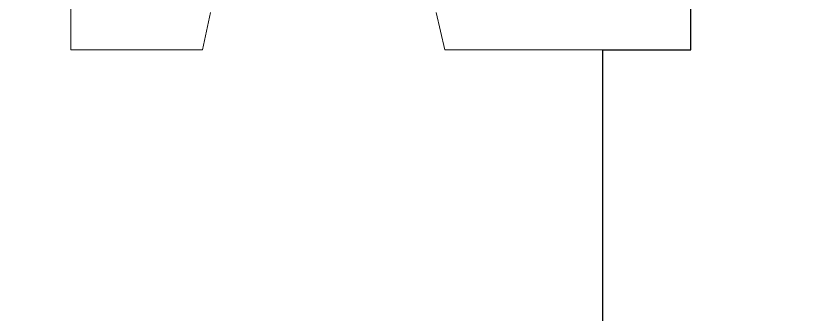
# Model space of a CAD drawing. Header units: metres. Extents: x -598 to 357, y -242 to 574.
# Drawn here: x -145.739 to -142.183, y 292.521 to 293.876 of the extents above; entities that cross this region are included whole.
import ezdxf

# ---------------------------------------------------------------- set-up
doc = ezdxf.new("R2010")
doc.units = ezdxf.units.M
doc.layers.add('APTOS_SPZ_MCH_N2 MUNI$0$DUCTOS', color=1, linetype='Continuous')
doc.layers.add('Muro Mamspoteria', color=5, linetype='Continuous', lineweight=9)

msp = doc.modelspace()

# ---------------------------------------------------------------- linework, layer by layer
at = {"layer": 'APTOS_SPZ_MCH_N2 MUNI$0$DUCTOS'}
msp.add_lwpolyline([(-146.3356, 277.3074), (-142.6791, 277.3074), (-142.681, 283.7332), (-142.1853, 283.7335), (-142.1834, 289.4214), (-142.6788, 289.4214), (-142.6788, 291.871), (-143.0788, 291.871), (-143.0788, 293.7214), (-142.6788, 293.7214), (-142.6788, 308.6819), (-143.8788, 308.6819), (-143.8788, 308.4319), (-149.4387, 308.4319), (-149.4387, 308.8219), (-157.2787, 308.8219), (-157.2787, 276.4593), (-146.3356, 276.4593), (-146.3356, 277.3074)], dxfattribs=at)
at = {"layer": 'Muro Mamspoteria', "lineweight": 0}
for p, q in [((-142.6788, 303.7969), (-142.6788, 293.7214)), ((-145.489, 293.7214), (-145.4898, 296.2214)), ((-144.8557, 293.8911), (-144.8918, 293.7214)), ((-143.795, 293.7214), (-143.8331, 293.8911)), ((-145.489, 293.8614), (-145.489, 293.8614)), ((-144.8918, 293.7214), (-145.489, 293.7214)), ((-142.6788, 293.7214), (-143.795, 293.7214))]:
    msp.add_line(p, q, dxfattribs=at)
at = {"layer": 'Muro Mamspoteria'}
msp.add_lwpolyline([(-145.4898, 296.2214), (-142.6788, 296.2214), (-142.6788, 293.7214), (-143.795, 293.7214)], dxfattribs=at)

doc.saveas('drawing.dxf')
